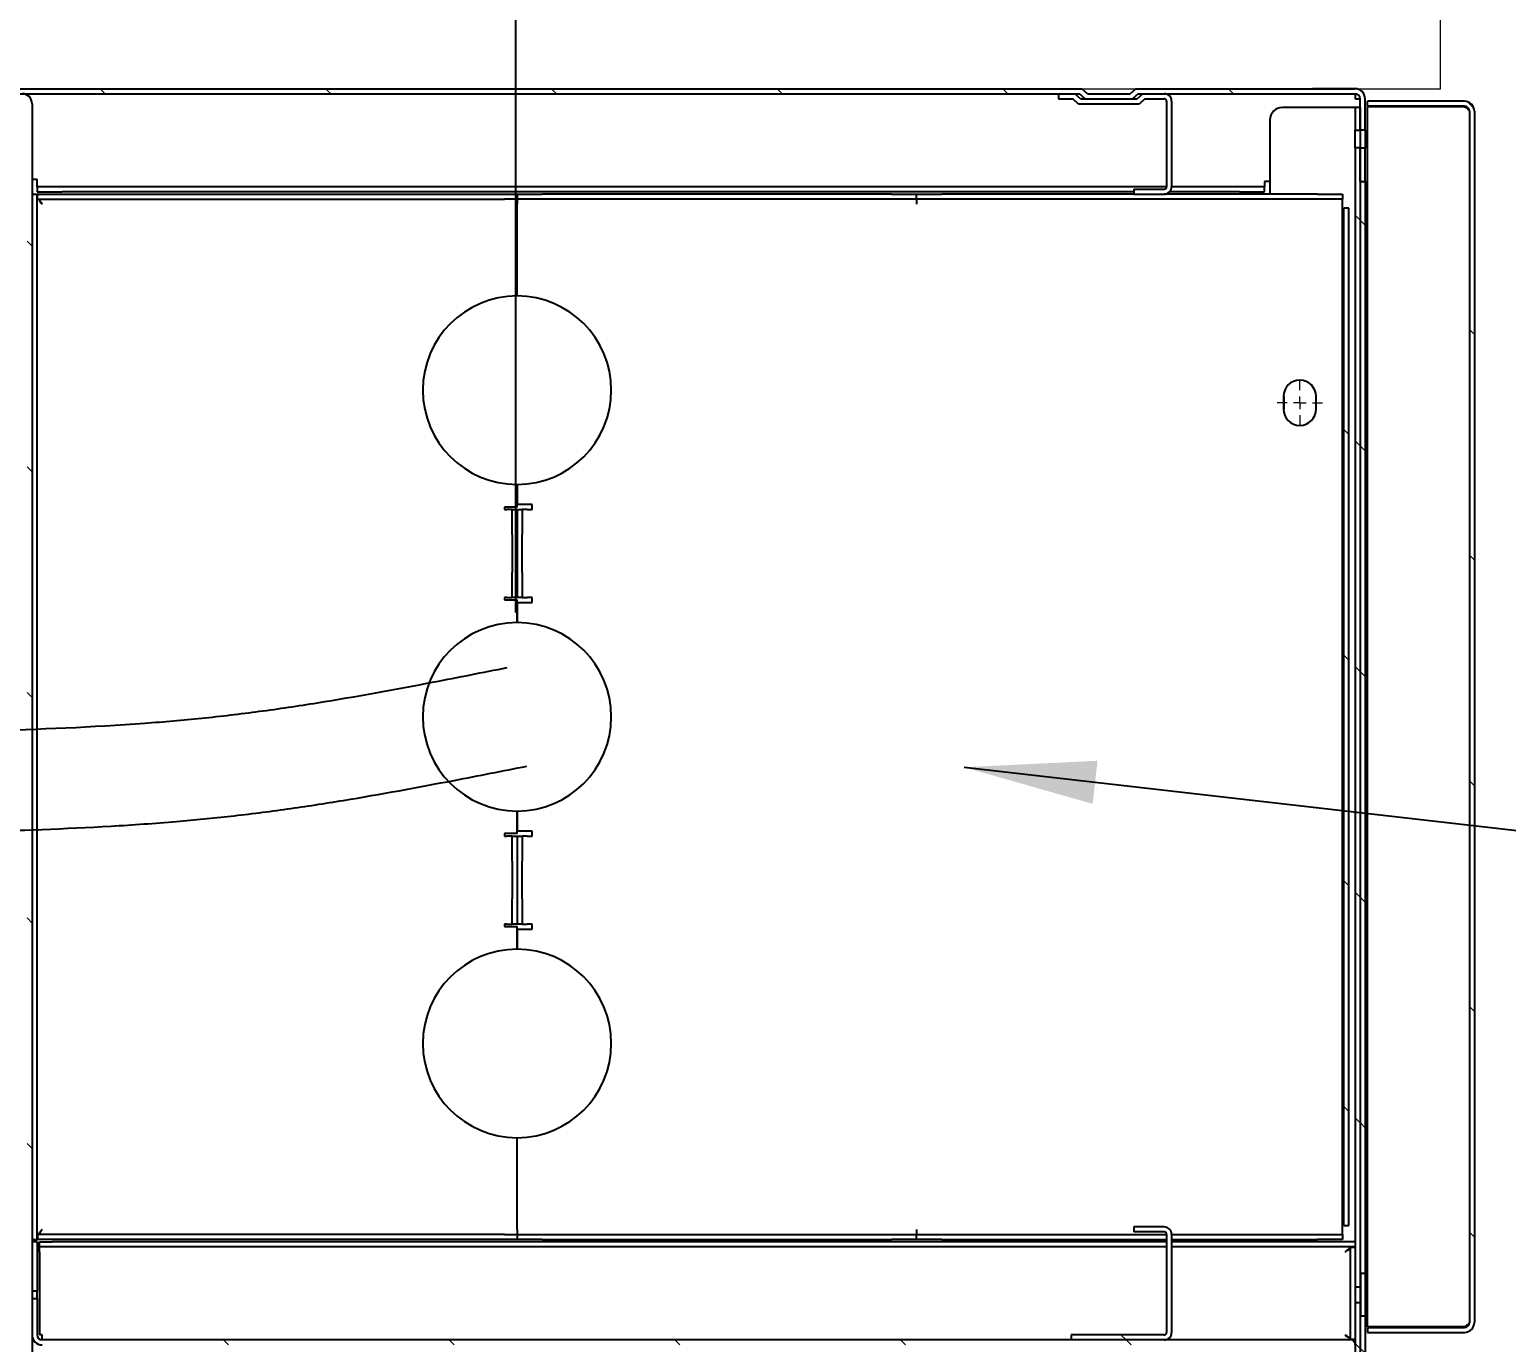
# Model space of a CAD drawing. Header units: millimetres. Extents: x 55614 to 110757, y -66981 to -47484.
# Drawn here: x 67980 to 68568, y -59494 to -58971 of the extents above; entities that cross this region are included whole.
import ezdxf

# ---------------------------------------------------------------- set-up
doc = ezdxf.new("R2010")
doc.units = ezdxf.units.MM
doc.linetypes.add('CENTER2', pattern=[28.574999, 19.049999, -3.175, 3.175, -3.175])
doc.layers.get('0').update_dxf_attribs({"lineweight": 15})
doc.layers.get('Defpoints').update_dxf_attribs({"lineweight": 15})
for name, color, linetype, lineweight in [('CO', 7, 'Continuous', 9), ('THICK', 7, 'Continuous', 0), ('中心线', 1, 'CENTER2', 18)]:
    doc.layers.add(name, color=color, linetype=linetype, lineweight=lineweight)
doc.styles.get("Standard").update_dxf_attribs({"font": 'isocp.shx', "width": 0.707, "bigfont": 'hztxt.shx'})
doc.styles.add('仿宋', font='仿宋_GB2312.ttf', dxfattribs={"width": 0.8})
doc.styles.add('标准', font='simsun.ttc', dxfattribs={"width": 0.667})
doc.dimstyles.new('12倍', dxfattribs={"dimscale": 21, "dimtxt": 3.5, "dimasz": 2.5, "dimexe": 1.5, "dimexo": 0, "dimgap": 1, "dimtad": 1, "dimtoh": 1, "dimdsep": 46, "dimtxsty": '仿宋', "dimcen": 2.5, "dimdle": 5, "dimclrd": 4, "dimclre": 4, "dimclrt": 3, "dimadec": 0, "dimazin": 0, "dimtfac": 1, "dimtmove": 0, "dimatfit": 3, "dimfxl": 1, "dimtolj": 1, "dimarcsym": 0})
doc.dimstyles.new('DJ', dxfattribs={"dimtxt": 75, "dimasz": 75, "dimexe": 20, "dimexo": 0, "dimgap": 20, "dimtad": 1, "dimdec": 1, "dimtxsty": 'Standard', "dimcen": 10, "dimclrd": 95, "dimclre": 95, "dimclrt": 95, "dimadec": 0, "dimazin": 0, "dimtfac": 1, "dimtdec": 1, "dimtmove": 1, "dimatfit": 3, "dimfxl": 1, "dimlwd": 13, "dimlwe": 15, "dimarcsym": 0})
doc.dimstyles.get("Standard").update_dxf_attribs({"dimtxt": 0.18, "dimasz": 0.18, "dimexe": 0.18, "dimexo": 0.0625, "dimgap": 0.09, "dimtad": 0, "dimtih": 1, "dimtoh": 1, "dimdec": 4, "dimzin": 0, "dimdsep": 46, "dimtxsty": 'Standard', "dimcen": 0.09, "dimadec": 0, "dimazin": 0, "dimtfac": 1, "dimtdec": 4, "dimtofl": 0, "dimtmove": 0, "dimatfit": 3, "dimfxl": 1, "dimtolj": 1, "dimtzin": 0, "dimarcsym": 0})
pattern_1 = [(135, (13800.79, -83364.82), (-44.9013, -44.9013), [])]

# ---------------------------------------------------------------- blocks, each defined once
blk = doc.blocks.new('*D1539')
at = {"color": 4, "linetype": 'Continuous', "lineweight": -2}
for p, q in [((68891.32, -58891.95), (68796.4, -58891.95)), ((68818.9, -58929.45), (68818.9, -59682.45)), ((68276.97, -59719.95), (68841.4, -59719.95))]:
    blk.add_line(p, q, dxfattribs=at)
at = {"color": 4}
for points in [[(68825.15, -58929.45), (68812.65, -58929.45), (68818.9, -58891.95)], [(68812.65, -59682.45), (68825.15, -59682.45), (68818.9, -59719.95)]]:
    blk.add_solid(points, dxfattribs=at)
at = {"layer": 'Defpoints', "color": 0}
for p in [(68891.32, -58891.95), (68276.97, -59719.95), (68818.9, -59719.95)]:
    blk.add_point(p, dxfattribs=at)
at = {"color": 3, "lineweight": -3, "insert": (68777.06, -59305.95), "char_height": 52.5, "attachment_point": 5, "rotation": 90, "style": '标准'}
blk.add_mtext('\\A1;About{\\A1;828}', dxfattribs=at)
blk = doc.blocks.new('*D1541')
at = {"color": 4, "linetype": 'Continuous', "lineweight": -2}
for p, q in [((68173.62, -59203.45), (68173.62, -58823.5)), ((68701.62, -58951.12), (68701.62, -58823.5)), ((68211.12, -58846), (68664.12, -58846))]:
    blk.add_line(p, q, dxfattribs=at)
at = {"color": 4}
for points in [[(68211.12, -58839.75), (68211.12, -58852.25), (68173.62, -58846)], [(68664.12, -58852.25), (68664.12, -58839.75), (68701.62, -58846)]]:
    blk.add_solid(points, dxfattribs=at)
at = {"layer": 'Defpoints', "color": 0}
for p in [(68701.62, -58846), (68701.62, -58951.12), (68173.62, -59203.45)]:
    blk.add_point(p, dxfattribs=at)
at = {"color": 3, "lineweight": -3, "insert": (68496.62, -58804.16), "char_height": 52.5, "attachment_point": 5, "style": '标准'}
blk.add_mtext('\\A1;About{\\A1;528}', dxfattribs=at)
blk = doc.blocks.new('SW_CENTERMARKSYMBOL_2')
at = {"layer": '中心线', "color": 0}
for p, q in [((0, 5), (0, 9)), ((-5, 0), (-9, 0)), ((0, 0), (-2.5, 0)), ((0, 0), (0, 2.5)), ((0, 0), (0, -2.5)), ((0, 0), (2.5, 0)), ((5, 0), (9, 0)), ((0, -5), (0, -9))]:
    blk.add_line(p, q, dxfattribs=at)
blk = doc.blocks.new('DERYTY65Y65')
at = {"linetype": 'Continuous', "lineweight": 18}
h = blk.add_hatch(dxfattribs=at)
h.set_pattern_fill('ANSI31', scale=20, angle=90, style=0)
h.set_pattern_definition(pattern_1)
edge = h.paths.add_edge_path(flags=0)
edge.add_line((11551.9, -81039.87), (11337.16, -81039.87))
edge.add_arc((11337.16, -81043.87), 4, 90, 180)
edge.add_line((11333.16, -81043.87), (11333.16, -81069.82))
edge.add_arc((11335.21, -81069.82), 2.05, 180, 0)
edge.add_line((11337.26, -81069.82), (11337.26, -81045.87))
edge.add_line((11337.26, -81045.87), (11335.26, -81045.87))
edge.add_line((11335.26, -81045.87), (11335.26, -81069.82))
edge.add_arc((11335.21, -81069.82), 0.05, 180, 360, ccw=False)
edge.add_line((11335.16, -81069.82), (11335.16, -81043.87))
edge.add_arc((11337.16, -81043.87), 2, 90, 180, ccw=False)
edge.add_line((11337.16, -81041.87), (11550.98, -81041.87))
edge.add_spline(control_points=[(11550.98, -81041.87), (11551.65, -81042.47), (11552.32, -81043.08), (11553, -81043.67), (11553.08, -81043.74), (11553.15, -81043.8), (11553.22, -81043.87)], knot_values=[0.0223, 0.0223, 0.0223, 0.0223, 0.025009, 0.025009, 0.025009, 0.025303, 0.025303, 0.025303, 0.025303], weights=[1, 1, 1, 1, 1, 1, 1], degree=3, periodic=0)
edge.add_line((11553.22, -81043.87), (11572.09, -81043.87))
edge.add_spline(control_points=[(11572.09, -81043.87), (11572.85, -81043.21), (11573.59, -81042.54), (11574.33, -81041.87)], knot_values=[0.04764, 0.04764, 0.04764, 0.04764, 0.050712, 0.050712, 0.050712, 0.050712], weights=[1, 1, 1, 1], degree=3, periodic=0)
edge.add_line((11574.33, -81041.87), (12133.98, -81041.87))
edge.add_spline(control_points=[(12133.98, -81041.87), (12134.65, -81042.47), (12135.32, -81043.08), (12136, -81043.67), (12136.08, -81043.74), (12136.15, -81043.8), (12136.22, -81043.87)], knot_values=[0.0223, 0.0223, 0.0223, 0.0223, 0.025009, 0.025009, 0.025009, 0.025303, 0.025303, 0.025303, 0.025303], weights=[1, 1, 1, 1, 1, 1, 1], degree=3, periodic=0)
edge.add_line((12136.22, -81043.87), (12155.09, -81043.87))
edge.add_spline(control_points=[(12155.09, -81043.87), (12155.85, -81043.21), (12156.59, -81042.54), (12157.33, -81041.87)], knot_values=[0.04764, 0.04764, 0.04764, 0.04764, 0.050712, 0.050712, 0.050712, 0.050712], weights=[1, 1, 1, 1], degree=3, periodic=0)
edge.add_line((12157.33, -81041.87), (12243.66, -81041.87))
edge.add_arc((12243.66, -81043.87), 2, 0, 90, ccw=False)
edge.add_line((12245.66, -81043.87), (12245.66, -81056.37))
edge.add_line((12245.66, -81056.37), (12247.66, -81056.37))
edge.add_line((12247.66, -81056.37), (12247.66, -81043.87))
edge.add_arc((12243.66, -81043.87), 4, 0, 90)
edge.add_line((12243.66, -81039.87), (12156.42, -81039.87))
edge.add_spline(control_points=[(12156.42, -81039.87), (12155.66, -81040.54), (12154.9, -81041.21), (12154.13, -81041.87)], knot_values=[0.020922, 0.020922, 0.020922, 0.020922, 0.023961, 0.023961, 0.023961, 0.023961], weights=[1, 1, 1, 1], degree=3, periodic=0)
edge.add_line((12154.13, -81041.87), (12137.19, -81041.87))
edge.add_spline(control_points=[(12137.19, -81041.87), (12136.41, -81041.21), (12135.65, -81040.54), (12134.9, -81039.87)], knot_values=[0.043156, 0.043156, 0.043156, 0.043156, 0.0461, 0.0461, 0.0461, 0.0461], weights=[1, 1, 1, 1], degree=3, periodic=0)
edge.add_line((12134.9, -81039.87), (11573.42, -81039.87))
edge.add_spline(control_points=[(11573.42, -81039.87), (11572.66, -81040.54), (11571.9, -81041.21), (11571.13, -81041.87)], knot_values=[0.020922, 0.020922, 0.020922, 0.020922, 0.023961, 0.023961, 0.023961, 0.023961], weights=[1, 1, 1, 1], degree=3, periodic=0)
edge.add_line((11571.13, -81041.87), (11554.19, -81041.87))
edge.add_spline(control_points=[(11554.19, -81041.87), (11553.41, -81041.21), (11552.65, -81040.54), (11551.9, -81039.87)], knot_values=[0.043156, 0.043156, 0.043156, 0.043156, 0.0461, 0.0461, 0.0461, 0.0461], weights=[1, 1, 1, 1], degree=3, periodic=0)
h = blk.add_hatch(dxfattribs=at)
h.set_pattern_fill('ANSI31', scale=20, angle=90, style=0)
h.set_pattern_definition(pattern_1)
edge = h.paths.add_edge_path(flags=0)
edge.add_line((11713.16, -81041.87), (11658.16, -81041.87))
edge.add_line((11658.16, -81041.87), (11658.16, -81043.87))
edge.add_line((11658.16, -81043.87), (11713.16, -81043.87))
edge.add_arc((11713.16, -81045.87), 2, 360, 90, ccw=False)
edge.add_line((11715.16, -81045.87), (11715.16, -82433.87))
edge.add_arc((11713.16, -82433.87), 2, 270, 360, ccw=False)
edge.add_line((11713.16, -82435.87), (11658.16, -82435.87))
edge.add_line((11658.16, -82435.87), (11658.16, -82437.87))
edge.add_line((11658.16, -82437.87), (11713.16, -82437.87))
edge.add_arc((11713.16, -82433.87), 4, 270, 360)
edge.add_line((11717.16, -82433.87), (11717.16, -81045.87))
edge.add_arc((11713.16, -81045.87), 4, 0, 90)
h = blk.add_hatch(dxfattribs=at)
h.set_pattern_fill('ANSI31', scale=20, angle=90, style=0)
h.set_pattern_definition(pattern_1)
edge = h.paths.add_edge_path(flags=0)
edge.add_arc((12287.16, -81048.87), 4, 0, 90)
edge.add_line((12287.16, -81044.87), (12248.66, -81044.87))
edge.add_line((12248.66, -81044.87), (12248.66, -81046.87))
edge.add_line((12248.66, -81046.87), (12287.16, -81046.87))
edge.add_arc((12287.16, -81048.87), 2, 360, 90, ccw=False)
edge.add_line((12289.16, -81048.87), (12289.16, -81530.87))
edge.add_arc((12287.16, -81530.87), 2, 270, 360, ccw=False)
edge.add_line((12287.16, -81532.87), (12248.66, -81532.87))
edge.add_line((12248.66, -81532.87), (12248.66, -81534.87))
edge.add_line((12248.66, -81534.87), (12287.16, -81534.87))
edge.add_arc((12287.16, -81530.87), 4, 270, 360)
edge.add_line((12291.16, -81530.87), (12291.16, -81048.87))
h = blk.add_hatch(dxfattribs=at)
h.set_pattern_fill('ANSI31', scale=20, angle=90, style=0)
h.set_pattern_definition(pattern_1)
h.paths.add_polyline_path([(12245.66, -81516.82), (12245.66, -81063.37), (12243.66, -81063.37), (12243.66, -81516.82)], flags=0)
h = blk.add_hatch(dxfattribs=at)
h.set_pattern_fill('ANSI31', scale=20, angle=90, style=0)
h.set_pattern_definition(pattern_1)
h.paths.add_polyline_path([(12247.76, -81076.87), (12245.76, -81076.87), (12245.76, -81511.46), (12247.76, -81511.46)], flags=0)
h = blk.add_hatch(dxfattribs=at)
h.set_pattern_fill('ANSI31', scale=20, angle=90, style=0)
h.set_pattern_definition(pattern_1)
h.paths.add_polyline_path([(12241.16, -81492.32), (12241.16, -81087.42), (12239.16, -81087.42), (12239.16, -81492.32)], flags=0)
h = blk.add_hatch(dxfattribs=at)
h.set_pattern_fill('ANSI31', scale=20, angle=90, style=0)
h.set_pattern_definition(pattern_1)
edge = h.paths.add_edge_path(flags=0)
edge.add_line((12167.66, -81535.87), (12130.67, -81535.87))
edge.add_line((12130.67, -81535.87), (12130.67, -81537.87))
edge.add_line((12130.67, -81537.87), (12167.66, -81537.87))
edge.add_arc((12167.66, -81534.87), 3, 270, 0)
edge.add_line((12170.66, -81534.87), (12170.66, -81495.87))
edge.add_arc((12167.66, -81495.87), 3, 0, 90)
edge.add_line((12167.66, -81492.87), (12155.67, -81492.87))
edge.add_line((12155.67, -81492.87), (12155.67, -81494.87))
edge.add_line((12155.67, -81494.87), (12167.66, -81494.87))
edge.add_arc((12167.66, -81495.87), 1, 360, 90, ccw=False)
edge.add_line((12168.66, -81495.87), (12168.66, -81534.87))
edge.add_arc((12167.66, -81534.87), 1, 270, 360, ccw=False)
h = blk.add_hatch(dxfattribs=at)
h.set_pattern_fill('ANSI31', scale=20, angle=90, style=0)
h.set_pattern_definition(pattern_1)
h.paths.add_polyline_path([(12243.66, -81537.67), (12243.66, -81501.07), (12241.66, -81501.07), (12241.66, -81537.67)], flags=0)
h = blk.add_hatch(dxfattribs=at)
h.set_pattern_fill('ANSI31', scale=20, angle=90, style=0)
h.set_pattern_definition(pattern_1)
edge = h.paths.add_edge_path(flags=0)
edge.add_line((11721.16, -81539.87), (12243.66, -81539.87))
edge.add_line((12243.66, -81539.87), (12243.66, -81537.87))
edge.add_line((12243.66, -81537.87), (11721.16, -81537.87))
edge.add_arc((11721.16, -81535.87), 2, 180, 270, ccw=False)
edge.add_line((11719.16, -81535.87), (11719.16, -81521.32))
edge.add_line((11719.16, -81521.32), (11717.16, -81521.32))
edge.add_line((11717.16, -81521.32), (11717.16, -81535.87))
edge.add_arc((11721.16, -81535.87), 4, 180, 270)
h = blk.add_hatch(dxfattribs=at)
h.set_pattern_fill('ANSI31', scale=20, angle=90, style=0)
h.set_pattern_definition(pattern_1)
h.paths.add_polyline_path([(12245.66, -81522.92), (12243.66, -81522.92), (12243.66, -81556.82), (12245.66, -81556.82)], flags=0)
h = blk.add_hatch(dxfattribs=at)
h.set_pattern_fill('ANSI31', scale=20, angle=90, style=0)
h.set_pattern_definition(pattern_1)
h.paths.add_polyline_path([(12247.76, -81528.27), (12245.76, -81528.27), (12245.76, -81551.46), (12247.76, -81551.46)], flags=0)
at = {"color": 7, "linetype": 'Continuous', "lineweight": 25}
for p, q in [((11573.42, -81039.87), (12134.9, -81039.87)), ((11574.33, -81041.87), (12133.98, -81041.87)), ((12125.66, -81041.87), (12125.66, -81043.87)), ((12125.66, -81041.87), (12132.17, -81041.87)), ((12125.66, -81043.87), (12131.28, -81043.87)), ((12133.43, -81045.87), (12131.28, -81043.87)), ((12134.34, -81043.87), (12132.17, -81041.87)), ((12134.34, -81043.87), (12156.97, -81043.87)), ((12137.19, -81041.87), (12134.9, -81039.87)), ((12136.22, -81043.87), (12155.09, -81043.87)), ((12137.19, -81041.87), (12154.13, -81041.87)), ((12156.42, -81039.87), (12154.13, -81041.87)), ((12157.33, -81041.87), (12155.09, -81043.87)), ((12156.42, -81039.87), (12243.66, -81039.87)), ((12159.15, -81041.87), (12156.97, -81043.87)), ((12157.33, -81041.87), (12243.66, -81041.87)), ((12160.03, -81043.87), (12157.88, -81045.87)), ((12159.15, -81041.87), (12167.66, -81041.87)), ((12160.03, -81043.87), (12167.66, -81043.87)), ((12243.66, -81039.87), (12226.74, -81039.87)), ((12243.66, -81041.87), (12243.66, -81043.87)), ((12243.66, -81043.87), (12245.56, -81043.87)), ((12245.56, -81043.87), (12245.56, -81047.37)), ((12245.66, -81056.37), (12245.66, -81043.87)), ((12247.66, -81056.37), (12247.66, -81043.87)), ((11717.16, -81045.87), (11717.16, -82433.87)), ((12133.43, -81045.87), (12157.88, -81045.87)), ((12168.66, -81044.87), (12168.66, -81078.87)), ((12170.66, -81044.87), (12170.66, -81078.87)), ((12241.66, -81047.37), (12214.76, -81047.37)), ((12243.66, -81047.37), (12241.66, -81047.37)), ((12245.66, -81047.37), (12243.66, -81047.37)), ((12243.66, -81047.37), (12243.66, -81056.37)), ((12245.66, -81047.37), (12245.66, -81056.37)), ((12248.66, -81046.87), (12248.66, -81044.87)), ((12287.16, -81044.87), (12248.66, -81044.87)), ((12287.16, -81046.87), (12248.66, -81046.87)), ((12287.16, -81047.07), (12248.66, -81047.07)), ((12248.66, -81532.67), (12248.66, -81047.07)), ((12287.16, -81047.07), (12288.59, -81047.49)), ((12289.16, -81048.87), (12289.16, -81530.87)), ((12291.16, -81048.87), (12291.16, -81530.87)), ((12209.76, -81052.37), (12209.76, -81081.87)), ((12243.66, -81056.37), (12245.66, -81056.37)), ((12243.66, -81063.37), (12243.66, -81056.37)), ((12247.66, -81056.37), (12245.66, -81056.37)), ((12245.66, -81056.37), (12245.66, -81063.37)), ((12247.66, -81056.37), (12247.66, -81063.37)), ((12245.66, -81063.37), (12243.66, -81063.37)), ((12243.66, -81063.37), (12243.66, -81516.82)), ((12245.66, -81076.87), (12245.66, -81063.37)), ((12245.66, -81063.37), (12247.66, -81063.37)), ((12245.66, -81063.37), (12245.66, -81516.82)), ((12247.66, -81076.87), (12247.66, -81063.37)), ((11717.16, -81075.87), (11719.16, -81075.87)), ((11719.16, -81076.87), (11719.16, -81075.87)), ((11719.16, -81078.87), (11719.16, -81076.87)), ((11719.16, -81078.87), (11719.16, -81080.87)), ((11729.16, -81078.87), (11719.16, -81078.87)), ((12168.66, -81078.87), (11729.16, -81078.87)), ((12155.66, -81079.87), (12155.66, -81081.87)), ((12155.66, -81079.87), (12167.66, -81079.87)), ((12197.66, -81078.87), (12170.66, -81078.87)), ((12207.66, -81078.87), (12197.66, -81078.87)), ((12207.66, -81076.87), (12207.66, -81078.87)), ((12209.76, -81076.87), (12207.66, -81076.87)), ((12207.66, -81080.87), (12207.66, -81078.87)), ((12245.66, -81076.87), (12247.66, -81076.87)), ((12245.76, -81076.87), (12247.76, -81076.87)), ((12245.76, -81511.46), (12245.76, -81076.87)), ((12247.76, -81511.46), (12247.76, -81076.87)), ((11717.16, -81081.87), (11719.16, -81081.87)), ((11719.16, -81080.87), (11729.16, -81080.87)), ((11719.16, -81497.87), (11719.16, -81081.87)), ((11719.16, -81081.87), (11719.26, -81082.34)), ((11719.26, -81081.87), (11905.16, -81081.87)), ((11719.26, -81083.87), (11719.26, -81081.87)), ((11719.26, -81083.87), (11905.16, -81083.87)), ((12155.66, -81080.87), (11729.16, -81080.87)), ((11905.16, -81081.87), (11910.16, -81081.87)), ((11910.16, -81083.87), (11905.16, -81083.87)), ((11910.16, -81081.87), (11910.16, -81083.87)), ((11910.16, -81081.87), (11920.16, -81081.87)), ((11910.16, -81083.87), (11910.16, -81085.87)), ((11920.16, -81083.87), (11910.16, -81083.87)), ((11910.16, -81122.37), (11910.16, -81085.87)), ((12059.16, -81081.87), (11920.16, -81081.87)), ((12059.16, -81083.87), (11920.16, -81083.87)), ((12059.16, -81081.87), (12069.16, -81081.87)), ((12069.16, -81083.87), (12059.16, -81083.87)), ((12069.16, -81083.87), (12069.16, -81081.87)), ((12069.16, -81081.87), (12079.16, -81081.87)), ((12079.16, -81083.87), (12069.16, -81083.87)), ((12069.16, -81083.87), (12069.16, -81085.87)), ((12155.66, -81081.87), (12079.16, -81081.87)), ((12228.66, -81083.87), (12079.16, -81083.87)), ((12155.66, -81081.87), (12167.66, -81081.87)), ((12228.66, -81081.87), (12167.66, -81081.87)), ((12197.66, -81080.87), (12169.89, -81080.87)), ((12197.66, -81080.87), (12207.66, -81080.87)), ((12228.66, -81081.87), (12238.66, -81081.87)), ((12238.66, -81083.87), (12228.66, -81083.87)), ((12238.66, -81081.87), (12238.66, -81083.87)), ((12238.66, -81085.87), (12238.66, -81083.87)), ((12238.66, -81493.87), (12238.66, -81085.87)), ((12241.16, -81087.42), (12239.16, -81087.42)), ((12239.16, -81492.32), (12239.16, -81087.42)), ((12241.16, -81492.32), (12241.16, -81087.42)), ((12215.16, -81162.37), (12215.16, -81167.37)), ((12215.26, -81162.37), (12215.26, -81167.37)), ((12228.16, -81167.37), (12228.16, -81162.37)), ((11910.16, -81206.37), (11910.16, -81197.37)), ((11910.16, -81197.37), (11910.16, -81205.37)), ((11910.16, -81206.37), (11905.16, -81206.37)), ((11905.16, -81206.37), (11905.16, -81207.37)), ((11905.16, -81207.37), (11906.16, -81207.37)), ((11908.16, -81207.37), (11906.16, -81207.37)), ((11908.16, -81207.37), (11910.16, -81207.37)), ((11908.16, -81217.37), (11908.16, -81207.37)), ((11916.16, -81205.37), (11910.16, -81205.37)), ((11910.16, -81207.37), (11910.16, -81217.37)), ((11910.16, -81207.37), (11912.16, -81207.37)), ((11912.16, -81207.37), (11912.16, -81217.37)), ((11914.16, -81207.37), (11912.16, -81207.37)), ((11914.16, -81207.37), (11916.16, -81207.37)), ((11916.16, -81207.37), (11916.16, -81205.37)), ((11908.16, -81217.37), (11908.16, -81232.37)), ((11910.16, -81217.37), (11910.16, -81232.37)), ((11912.16, -81232.37), (11912.16, -81217.37)), ((11908.16, -81242.37), (11908.16, -81232.37)), ((11910.16, -81232.37), (11910.16, -81242.37)), ((11912.16, -81232.37), (11912.16, -81242.37)), ((11906.16, -81242.37), (11905.16, -81242.37)), ((11905.16, -81242.37), (11905.16, -81243.37)), ((11905.16, -81243.37), (11910.16, -81243.37)), ((11906.16, -81242.37), (11908.16, -81242.37)), ((11910.16, -81242.37), (11908.16, -81242.37)), ((11912.16, -81242.37), (11910.16, -81242.37)), ((11910.16, -81252.37), (11910.16, -81243.37)), ((11910.16, -81244.37), (11910.16, -81252.37)), ((11910.16, -81244.37), (11916.16, -81244.37)), ((11912.16, -81242.37), (11914.16, -81242.37)), ((11916.16, -81242.37), (11914.16, -81242.37)), ((11916.16, -81244.37), (11916.16, -81242.37)), ((11910.16, -81336.37), (11910.16, -81327.37)), ((11910.16, -81327.37), (11910.16, -81335.37)), ((11910.16, -81336.37), (11905.16, -81336.37)), ((11905.16, -81336.37), (11905.16, -81337.37)), ((11905.16, -81337.37), (11906.16, -81337.37)), ((11908.16, -81337.37), (11906.16, -81337.37)), ((11908.16, -81337.37), (11910.16, -81337.37)), ((11908.16, -81347.37), (11908.16, -81337.37)), ((11916.16, -81335.37), (11910.16, -81335.37)), ((11910.16, -81337.37), (11910.16, -81347.37)), ((11910.16, -81337.37), (11912.16, -81337.37)), ((11912.16, -81337.37), (11912.16, -81347.37)), ((11914.16, -81337.37), (11912.16, -81337.37)), ((11914.16, -81337.37), (11916.16, -81337.37)), ((11916.16, -81337.37), (11916.16, -81335.37)), ((11908.16, -81347.37), (11908.16, -81362.37)), ((11910.16, -81347.37), (11910.16, -81362.37)), ((11912.16, -81362.37), (11912.16, -81347.37)), ((11908.16, -81372.37), (11908.16, -81362.37)), ((11910.16, -81362.37), (11910.16, -81372.37)), ((11912.16, -81362.37), (11912.16, -81372.37)), ((11906.16, -81372.37), (11905.16, -81372.37)), ((11905.16, -81372.37), (11905.16, -81373.37)), ((11905.16, -81373.37), (11910.16, -81373.37)), ((11906.16, -81372.37), (11908.16, -81372.37)), ((11910.16, -81372.37), (11908.16, -81372.37)), ((11912.16, -81372.37), (11910.16, -81372.37)), ((11910.16, -81382.37), (11910.16, -81373.37)), ((11912.16, -81372.37), (11914.16, -81372.37)), ((11916.16, -81372.37), (11914.16, -81372.37)), ((11916.16, -81374.37), (11916.16, -81372.37)), ((11910.16, -81374.37), (11910.16, -81382.37)), ((11910.16, -81374.37), (11916.16, -81374.37)), ((11910.16, -81493.87), (11910.16, -81457.37)), ((11719.26, -81497.21), (11719.16, -81497.87)), ((11905.16, -81495.87), (11719.26, -81495.87)), ((11719.26, -81495.87), (11719.26, -81497.87)), ((11905.16, -81495.87), (11910.16, -81495.87)), ((11910.16, -81493.87), (11910.16, -81495.87)), ((11910.16, -81495.87), (11910.16, -81497.87)), ((11910.16, -81495.87), (11920.16, -81495.87)), ((11920.16, -81495.87), (12059.16, -81495.87)), ((12059.16, -81495.87), (12069.16, -81495.87)), ((12069.16, -81493.87), (12069.16, -81495.87)), ((12069.16, -81497.87), (12069.16, -81495.87)), ((12069.16, -81495.87), (12079.16, -81495.87)), ((12079.16, -81495.87), (12168.66, -81495.87)), ((12155.67, -81492.87), (12155.67, -81494.87)), ((12167.66, -81492.87), (12155.67, -81492.87)), ((12167.66, -81494.87), (12155.67, -81494.87)), ((12168.66, -81495.87), (12168.66, -81534.87)), ((12170.66, -81495.87), (12170.66, -81534.87)), ((12170.66, -81495.87), (12228.66, -81495.87)), ((12228.66, -81495.87), (12238.66, -81495.87)), ((12238.66, -81495.87), (12238.66, -81493.87)), ((12238.66, -81495.87), (12238.66, -81497.87)), ((12239.16, -81492.32), (12241.16, -81492.32)), ((11717.16, -81497.87), (11719.16, -81497.87)), ((11719.16, -81498.87), (11717.16, -81498.87)), ((11717.16, -81498.87), (11717.16, -81518.41)), ((11719.16, -81498.87), (11719.16, -81518.41)), ((11905.16, -81497.87), (11719.26, -81497.87)), ((11720.16, -81500.87), (11720.16, -81498.87)), ((11720.16, -81498.87), (11725.16, -81498.87)), ((11725.16, -81500.87), (11720.16, -81500.87)), ((11720.16, -81502.87), (11720.16, -81500.87)), ((11720.16, -81502.87), (11720.16, -81535.87)), ((12168.66, -81498.87), (11725.16, -81498.87)), ((12168.66, -81500.87), (11725.16, -81500.87)), ((11910.16, -81497.87), (11905.16, -81497.87)), ((11920.16, -81497.87), (11910.16, -81497.87)), ((11920.16, -81497.87), (12059.16, -81497.87)), ((12069.16, -81497.87), (12059.16, -81497.87)), ((12079.16, -81497.87), (12069.16, -81497.87)), ((12079.16, -81497.87), (12168.66, -81497.87)), ((12170.66, -81497.87), (12228.66, -81497.87)), ((12243.66, -81498.87), (12170.66, -81498.87)), ((12243.66, -81500.87), (12170.66, -81500.87)), ((12209.76, -81497.87), (12209.76, -81498.87)), ((12238.66, -81497.87), (12228.66, -81497.87)), ((12241.66, -81501.07), (12241.66, -81537.67)), ((12243.66, -81501.07), (12241.66, -81501.07)), ((12243.66, -81500.87), (12242.7, -81501.07)), ((12243.66, -81501.07), (12243.66, -81537.67)), ((12247.76, -81511.46), (12245.76, -81511.46)), ((12245.76, -81511.46), (12245.76, -81528.27)), ((12247.76, -81528.27), (12247.76, -81511.46)), ((11719.16, -81518.41), (11717.16, -81518.41)), ((11719.16, -81521.32), (11719.16, -81518.41)), ((12245.66, -81516.82), (12243.66, -81516.82)), ((12245.66, -81516.82), (12245.66, -81522.92)), ((11717.16, -81521.32), (11719.16, -81521.32)), ((11717.16, -81521.32), (11717.16, -81535.87)), ((11719.16, -81521.32), (11719.16, -81535.87)), ((12243.66, -81522.92), (12245.66, -81522.92)), ((12243.66, -81522.92), (12243.66, -81556.82)), ((12245.66, -81522.92), (12245.66, -81556.82)), ((12245.76, -81528.27), (12247.76, -81528.27)), ((12245.76, -81551.46), (12245.76, -81528.27)), ((12247.76, -81551.46), (12247.76, -81528.27)), ((11721.16, -81535.87), (11720.16, -81535.87)), ((11721.16, -81537.87), (11721.16, -81535.87)), ((12243.66, -81537.87), (11721.16, -81537.87)), ((12130.67, -81535.87), (12130.67, -81537.87)), ((12167.66, -81535.87), (12130.67, -81535.87)), ((12167.66, -81537.87), (12130.67, -81537.87)), ((12243.66, -81537.67), (12241.66, -81537.67)), ((12243.66, -81539.87), (12243.66, -81537.87)), ((12287.16, -81532.67), (12248.66, -81532.67)), ((12248.66, -81532.87), (12248.66, -81534.87)), ((12248.66, -81532.87), (12287.16, -81532.87)), ((12248.66, -81534.87), (12287.16, -81534.87))]:
    blk.add_line(p, q, dxfattribs=at)
for centre, radius, start, end in [((11713.16, -81045.87), 4, 0, 90), ((12167.66, -81044.87), 3, 0, 90), ((12167.66, -81044.87), 1, 0, 90), ((12243.66, -81043.87), 4, 0, 90), ((12243.66, -81043.87), 2, 0, 90), ((12214.76, -81052.37), 5, 90, 180), ((12287.16, -81048.87), 4, 0, 90), ((12287.16, -81048.87), 2, 0, 90), ((12167.66, -81078.87), 3, 270, 0), ((12167.66, -81078.87), 1, 270, 0), ((11910.16, -81159.87), 37.5, 90, 270), ((11910.16, -81159.87), 37.5, 270, 90), ((12221.66, -81162.37), 6.5, 0, 180), ((12221.66, -81167.37), 6.5, 180, 0), ((11910.16, -81289.87), 37.5, 90, 270), ((11910.16, -81289.87), 37.5, 270, 90), ((11910.16, -81419.87), 37.5, 90, 270), ((11910.16, -81419.87), 37.5, 270, 90), ((12167.66, -81495.87), 3, 0, 90), ((12167.66, -81495.87), 1, 0, 90), ((12287.16, -81530.87), 2, 270, 0), ((12287.16, -81530.87), 4, 270, 0), ((11721.16, -81535.87), 4, 180, 270), ((11721.16, -81535.87), 2, 180, 270), ((12167.66, -81534.87), 1, 270, 0), ((12167.66, -81534.87), 3, 270, 0)]:
    blk.add_arc(centre, radius, start, end, dxfattribs=at)
for points, knots in [([(12136.22, -81043.87), (12136.15, -81043.8), (12135.39, -81043.14), (12134.65, -81042.47), (12133.98, -81041.87)], [0, 0, 0, 0, 0.097902, 1, 1, 1, 1]), ([(12287.16, -81047.07), (12287.42, -81047.22), (12287.94, -81047.52), (12288.6, -81047.97), (12289.07, -81048.42), (12289.13, -81048.72), (12289.16, -81048.87)], [0, 0, 0, 0, 0.250016, 0.500018, 0.750021, 1, 1, 1, 1]), ([(11721.16, -81085.87), (11721, -81085.6), (11720.68, -81085.08), (11720.21, -81084.42), (11719.73, -81083.96), (11719.42, -81083.9), (11719.26, -81083.87)], [0, 0, 0, 0, 0.249984, 0.5, 0.749999, 1, 1, 1, 1]), ([(11720.04, -81084.3), (11720.1, -81084.42), (11720.39, -81084.94), (11720.82, -81085.46), (11721.16, -81085.87)], [0, 0, 0, 0, 0.228507, 1, 1, 1, 1]), ([(11719.26, -81495.87), (11719.43, -81495.83), (11719.77, -81495.76), (11720.26, -81495.24), (11720.72, -81494.59), (11721.02, -81494.1), (11721.16, -81493.87)], [0, 0, 0, 0, 0.2785542, 0.5299263, 0.7812413, 1, 1, 1, 1]), ([(11721.16, -81493.87), (11720.89, -81494.2), (11720.46, -81494.73), (11720.13, -81495.27), (11720, -81495.47)], [0, 0, 0, 0, 0.623849, 1, 1, 1, 1]), ([(12239.66, -81502.87), (12239.92, -81502.72), (12240.44, -81502.42), (12241.1, -81501.97), (12241.57, -81501.52), (12241.63, -81501.22), (12241.66, -81501.07)], [0, 0, 0, 0, 0.249995, 0.5, 0.75001, 1, 1, 1, 1]), ([(12241.35, -81501.68), (12241.19, -81501.77), (12240.62, -81502.07), (12240.06, -81502.54), (12239.66, -81502.87)], [0, 0, 0, 0, 0.285512, 1, 1, 1, 1]), ([(12289.16, -81530.87), (12289.12, -81531.04), (12289.05, -81531.36), (12288.53, -81531.82), (12287.88, -81532.25), (12287.39, -81532.53), (12287.16, -81532.67)], [0, 0, 0, 0, 0.2827821, 0.5307017, 0.7785474, 1, 1, 1, 1]), ([(12288.61, -81532.24), (12288.35, -81532.32), (12287.89, -81532.46), (12287.38, -81532.6), (12287.16, -81532.67)], [0, 0, 0, 0, 0.5566591, 1, 1, 1, 1]), ([(12241.66, -81537.67), (12241.62, -81537.5), (12241.55, -81537.18), (12241.03, -81536.71), (12240.38, -81536.28), (12239.89, -81536), (12239.66, -81535.87)], [0, 0, 0, 0, 0.2827807, 0.5307217, 0.7785718, 1, 1, 1, 1]), ([(12239.66, -81535.87), (12239.99, -81536.13), (12240.59, -81536.61), (12241.19, -81536.98), (12241.45, -81537.15)], [0, 0, 0, 0, 0.556175, 1, 1, 1, 1]), ([(12242.55, -81537.67), (12242.58, -81537.68), (12242.95, -81537.85), (12243.32, -81537.86), (12243.66, -81537.87)], [0, 0, 0, 0, 0.099242, 1, 1, 1, 1])]:
    blk.add_open_spline(points, degree=3, knots=knots, dxfattribs=at)
at = {"layer": '中心线', "rotation": 90}
blk.add_blockref('SW_CENTERMARKSYMBOL_2', (12221.66, -81164.87), dxfattribs=at)

msp = doc.modelspace()

# ---------------------------------------------------------------- linework, layer by layer
at = {"layer": 'CO'}
msp.add_lwpolyline([(68541.628, -58894.951), (62854.628, -58894.951), (62854.628, -58994.951), (68541.628, -58994.951)], close=True, dxfattribs=at)
at = {"layer": 'THICK', "color": 112, "lineweight": -3}
for points, knots in [([(65858.45, -59134.111), (65891.608, -59125.38), (65924.94, -59116.601), (65992.147, -59100.853), (66026.024, -59093.884), (66068.118, -59087.643), (66075.985, -59086.579), (66091.747, -59084.675), (66099.633, -59083.834), (66123.304, -59081.625), (66139.101, -59080.57), (66186.518, -59078.488), (66218.165, -59078.546), (66281.433, -59080.667), (66313.055, -59082.73), (66363.827, -59086.962), (66383.013, -59088.774), (66418.302, -59092.322), (66434.413, -59094.025), (66463.944, -59097.196), (66477.372, -59098.656), (66499.982, -59101.092), (66509.178, -59102.074), (66527.57, -59104.023), (66536.763, -59104.989), (66564.335, -59107.868), (66582.706, -59109.762), (66637.789, -59115.411), (66674.469, -59119.133), (66784.39, -59130.503), (66857.511, -59138.356), (66950.364, -59149.852), (66970.237, -59152.402), (67029.822, -59160.369), (67069.501, -59166.106), (67125.919, -59175.086), (67142.696, -59177.861), (67172.698, -59183.029), (67185.927, -59185.379), (67207.654, -59189.367), (67216.153, -59190.96), (67233.126, -59194.195), (67241.604, -59195.836), (67267.012, -59200.802), (67283.919, -59204.169), (67334.57, -59214.221), (67368.246, -59220.853), (67417.535, -59229.602), (67433.16, -59232.235), (67461.306, -59236.617), (67473.825, -59238.438), (67495.184, -59241.276), (67504.025, -59242.37), (67521.736, -59244.407), (67530.605, -59245.349), (67557.242, -59247.957), (67575.043, -59249.404), (67628.534, -59252.943), (67664.313, -59254.233), (67714.812, -59254.826), (67729.529, -59254.849), (67759.003, -59254.678), (67773.757, -59254.484), (67818.08, -59253.71), (67847.712, -59252.934), (67884.51, -59252.086), (67891.574, -59251.929), (67904.015, -59251.669), (67909.391, -59251.564), (67920.122, -59251.361), (67925.48, -59251.263), (67941.528, -59250.957), (67952.192, -59250.738), (67984.063, -59249.873), (68005.148, -59249.019), (68033.595, -59246.904), (68041.145, -59246.249), (68052.51, -59245.091), (68056.347, -59244.67), (68064.012, -59243.764), (68067.846, -59243.279), (68079.358, -59241.736), (68087.043, -59240.59), (68110.139, -59236.881), (68125.589, -59234.043), (68150.792, -59229.188), (68160.498, -59227.263), (68170.24, -59225.332)], [0, 0, 0, 0, 102.2219948, 102.2219948, 204.4439897, 204.4439897, 227.8550225, 227.8550225, 251.2660553, 251.2660553, 298.0881209, 298.0881209, 391.7322522, 391.7322522, 485.3763834, 485.3763834, 542.359112, 542.359112, 590.3524072, 590.3524072, 630.4819696, 630.4819696, 658.0408344, 658.0408344, 685.5996991, 685.5996991, 740.7174286, 740.7174286, 850.9528877, 850.9528877, 1071.4238057, 1071.4238057, 1131.5028123, 1131.5028123, 1251.6608255, 1251.6608255, 1302.5451771, 1302.5451771, 1342.7043283, 1342.7043283, 1368.5240129, 1368.5240129, 1394.3436975, 1394.3436975, 1445.9830666, 1445.9830666, 1549.2618049, 1549.2618049, 1597.2141119, 1597.2141119, 1635.6180528, 1635.6180528, 1662.6995418, 1662.6995418, 1689.7810307, 1689.7810307, 1743.9440086, 1743.9440086, 1852.2699644, 1852.2699644, 1896.7936971, 1896.7936971, 1941.3174298, 1941.3174298, 2030.3648952, 2030.3648952, 2051.4967644, 2051.4967644, 2067.5469693, 2067.5469693, 2083.5971741, 2083.5971741, 2115.6975837, 2115.6975837, 2179.898403, 2179.898403, 2203.2131156, 2203.2131156, 2215.1400037, 2215.1400037, 2227.0668917, 2227.0668917, 2250.9206678, 2250.9206678, 2298.6282199, 2298.6282199, 2328.3659009, 2328.3659009, 2328.3659009, 2328.3659009]), ([(65868.635, -59172.792), (65901.407, -59164.163), (65934.008, -59155.582), (65999.029, -59140.303), (66031.447, -59133.606), (66070.991, -59127.639), (66078.133, -59126.648), (66097.21, -59124.262), (66109.179, -59123.037), (66133.196, -59121.071), (66145.242, -59120.331), (66181.483, -59118.764), (66205.784, -59118.591), (66273.807, -59119.98), (66317.784, -59123.014), (66393.197, -59129.859), (66424.522, -59133.179), (66467.515, -59137.818), (66479.13, -59139.079), (66505.753, -59141.941), (66520.746, -59143.528), (66550.7, -59146.665), (66565.663, -59148.215), (66610.513, -59152.833), (66640.359, -59155.868), (66729.736, -59165.025), (66789.108, -59171.2), (66871.706, -59180.593), (66895.11, -59183.345), (66965.225, -59191.952), (67011.838, -59198.157), (67075.331, -59207.596), (67092.321, -59210.219), (67125.571, -59215.566), (67141.831, -59218.281), (67171.098, -59223.366), (67184.109, -59225.698), (67214.237, -59231.274), (67231.375, -59234.582), (67265.709, -59241.321), (67282.902, -59244.752), (67334.592, -59254.994), (67369.199, -59261.756), (67418.024, -59270.247), (67432.052, -59272.567), (67458.39, -59276.619), (67470.69, -59278.388), (67494.556, -59281.528), (67506.106, -59282.914), (67529.223, -59285.434), (67540.794, -59286.57), (67575.528, -59289.62), (67598.716, -59291.18), (67639.36, -59293.179), (67656.814, -59293.8), (67686.846, -59294.501), (67699.431, -59294.682), (67724.572, -59294.842), (67737.125, -59294.822), (67774.737, -59294.542), (67799.75, -59294.062), (67836.305, -59293.238), (67847.883, -59292.959), (67868.353, -59292.471), (67877.248, -59292.261), (67891.9, -59291.933), (67897.661, -59291.808), (67907.925, -59291.6), (67912.431, -59291.513), (67921.463, -59291.344), (67925.985, -59291.26), (67939.57, -59291.003), (67948.651, -59290.821), (67975.956, -59290.143), (67994.242, -59289.517), (68021.25, -59287.936), (68029.933, -59287.328), (68045.832, -59285.979), (68053.047, -59285.278), (68064.024, -59284.05), (68067.782, -59283.601), (68075.276, -59282.648), (68079.016, -59282.145), (68090.21, -59280.567), (68097.643, -59279.421), (68119.856, -59275.77), (68134.553, -59273.055), (68158.816, -59268.375), (68168.434, -59266.469), (68178.018, -59264.569)], [0, 0, 0, 0, 101.0301131, 101.0301131, 202.0602262, 202.0602262, 224.3337435, 224.3337435, 261.5506334, 261.5506334, 298.7675233, 298.7675233, 373.2013031, 373.2013031, 506.1317598, 506.1317598, 600.0069051, 600.0069051, 634.7240254, 634.7240254, 679.5379173, 679.5379173, 724.3518093, 724.3518093, 813.9795932, 813.9795932, 993.235161, 993.235161, 1064.2486388, 1064.2486388, 1206.2755943, 1206.2755943, 1258.2396123, 1258.2396123, 1308.0679915, 1308.0679915, 1348.008542, 1348.008542, 1400.6183304, 1400.6183304, 1453.2281189, 1453.2281189, 1558.4476958, 1558.4476958, 1600.7062664, 1600.7062664, 1637.5527251, 1637.5527251, 1671.9911474, 1671.9911474, 1706.4295696, 1706.4295696, 1775.3064141, 1775.3064141, 1827.1335437, 1827.1335437, 1864.5304789, 1864.5304789, 1901.9274142, 1901.9274142, 1976.7212847, 1976.7212847, 2011.4344679, 2011.4344679, 2038.1372998, 2038.1372998, 2055.4424277, 2055.4424277, 2068.9825699, 2068.9825699, 2082.522712, 2082.522712, 2109.6029963, 2109.6029963, 2163.7635649, 2163.7635649, 2189.3728322, 2189.3728322, 2210.618282, 2210.618282, 2221.6797118, 2221.6797118, 2232.7411417, 2232.7411417, 2254.8640014, 2254.8640014, 2299.1097209, 2299.1097209, 2328.3659009, 2328.3659009, 2328.3659009, 2328.3659009])]:
    msp.add_open_spline(points, degree=3, knots=knots, dxfattribs=at)

# ---------------------------------------------------------------- block references
at = {"layer": 'THICK', "lineweight": -3}
msp.add_blockref('DERYTY65Y65', (56263.972, 22044.916), dxfattribs=at)

# ---------------------------------------------------------------- dimensions: what is measured, and where the dimension line sits
at = {"lineweight": -3}
dim = msp.add_linear_dim(base=(68701.618, -58845.998), p1=(68173.619, -59203.451), p2=(68701.618, -58951.121), text='About{\\A1;<>}', dimstyle='Standard', override={"dimscale": 15, "dimtxt": 3.5, "dimasz": 2.5, "dimexe": 1.5, "dimexo": 0, "dimgap": 1, "dimtad": 1, "dimtih": 0, "dimdec": 2, "dimzin": 8, "dimtxsty": '标准', "dimcen": 2.5, "dimdle": 5, "dimclrd": 4, "dimclre": 4, "dimclrt": 3, "dimtdec": 2, "dimtofl": 1, "dimtzin": 8}, dxfattribs=at)
dim.commit()
dim.dimension.update_dxf_attribs({"geometry": '*D1541', "text_midpoint": (68496.619, -58845.998), "dimtype": 160})
dim = msp.add_linear_dim(base=(68818.899, -59719.951), p1=(68891.324, -58891.951), p2=(68276.969, -59719.951), angle=90, text='About{\\A1;<>}', dimstyle='Standard', override={"dimscale": 15, "dimtxt": 3.5, "dimasz": 2.5, "dimexe": 1.5, "dimexo": 0, "dimgap": 1, "dimtad": 1, "dimtih": 0, "dimdec": 2, "dimzin": 8, "dimtxsty": '标准', "dimcen": 2.5, "dimdle": 5, "dimclrd": 4, "dimclre": 4, "dimclrt": 3, "dimtdec": 2, "dimtofl": 1, "dimtzin": 8}, dxfattribs=at)
dim.commit()
dim.dimension.update_dxf_attribs({"geometry": '*D1539', "text_midpoint": (68777.062, -59305.951)})

# ---------------------------------------------------------------- leaders
msp.add_leader([(68291.629, -60189.951), (69617.936, -59410.177), (70762.348, -59410.177)], dimstyle='12倍', override={"dimtad": 0}, dxfattribs=at)
at = {"layer": 'THICK', "lineweight": -3}
for points, dimstyle, override in [([(67263.335, -60047.868), (67749.414, -58458.542), (68809.543, -58458.542)], 'DJ', {"dimtad": 0, "dimfxl": 1.25, "dimarcsym": 1}), ([(68352.014, -59265.032), (69617.936, -59410.177)], '12倍', {"dimgap": 1, "dimtad": 0})]:
    msp.add_leader(points, dimstyle=dimstyle, override=override, dxfattribs=at)

doc.saveas('drawing.dxf')
